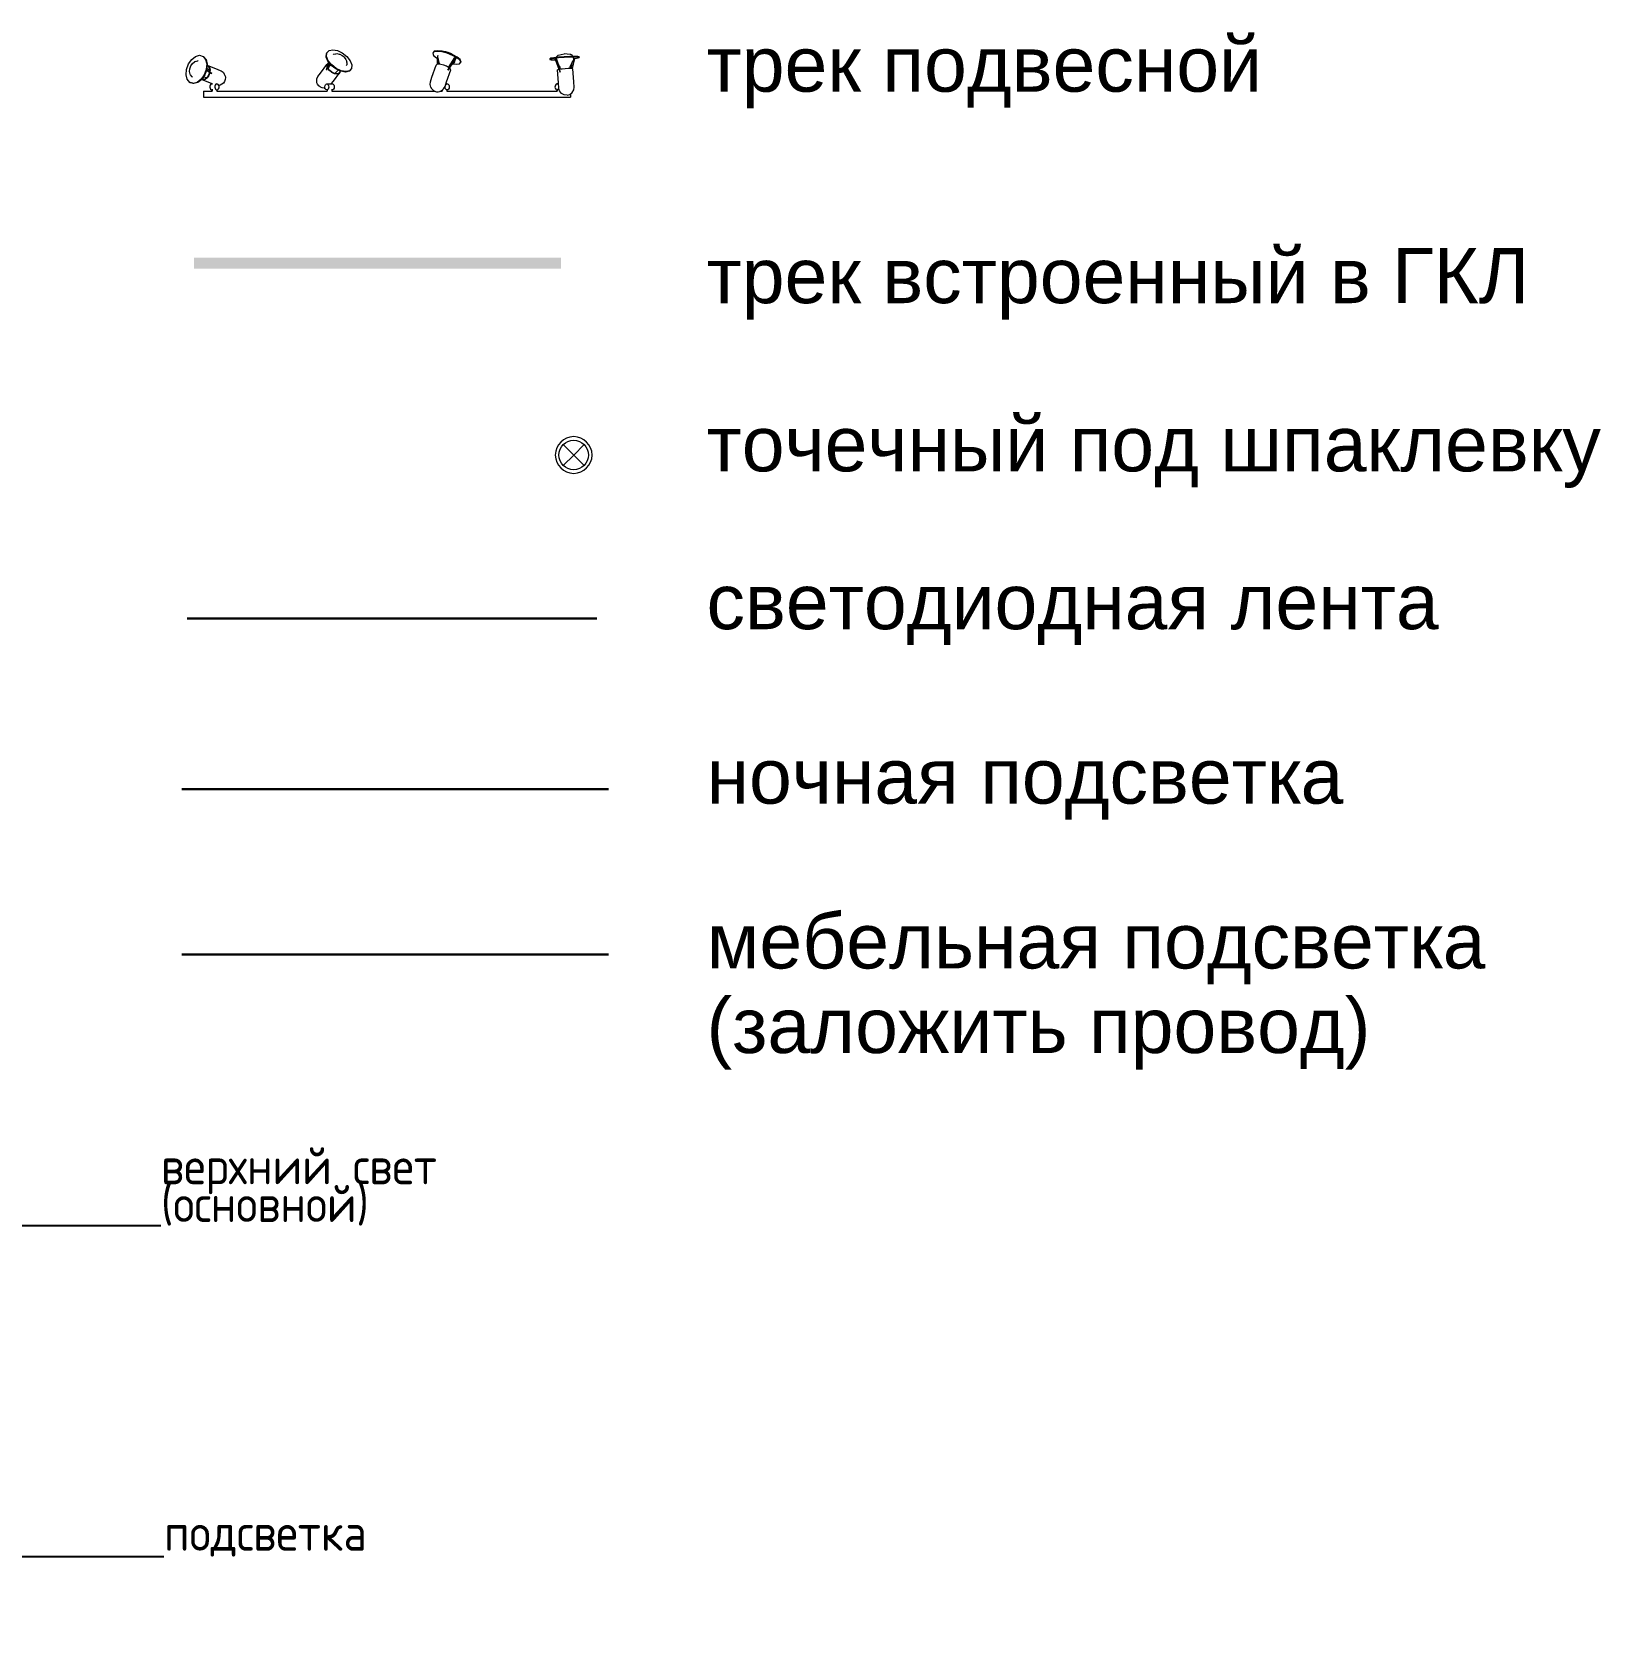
# Model space of a CAD drawing. Header units: millimetres. Extents: x 2336463 to 2579121, y 595385 to 778077.
# Drawn here: x 2383941 to 2388213, y 704424 to 708820 of the extents above; entities that cross this region are included whole.
import ezdxf

# ---------------------------------------------------------------- set-up
doc = ezdxf.new("R2010")
doc.units = ezdxf.units.MM
doc.header["$MEASUREMENT"] = 0
doc.layers.add('MEP - Электрооборудование.ЭО_Ном._пера__1', color=7, linetype='Continuous', lineweight=13)
doc.layers.add('MEP - Электрооборудование.ЭО_Ном._пера__101', color=252, linetype='Continuous', lineweight=5)
for name, color, linetype, lineweight, true_color in [('MEP - Электрооборудование.ЭО_Ном._пера__24', 7, 'Continuous', 30, 0x029e21), ('MEP - Электрооборудование.ЭО_Ном._пера__35', 7, 'Continuous', 30, 0x2731ed), ('MEP - Электрооборудование.ЭО_Ном._пера__55', 7, 'Continuous', 30, 0xff0909), ('MEP - Электрооборудование.ЭО_Ном._пера__58', 7, 'Continuous', 5, 0xdf0000)]:
    doc.layers.add(name, color=color, linetype=linetype, lineweight=lineweight, true_color=true_color)
doc.styles.add('СГЕНЕРИР_СТИЛЬ_1', font='arial.ttf')
doc.styles.add('СГЕНЕРИР_СТИЛЬ_3', font='isocp.shx')
doc.linetypes.add('Сварной шов', pattern='A,0,[2,Р”РёР·Р°Р№РЅ РїСЂРѕРµРєС‚ СЂР°Р±РѕС‡РёР№1.Shx,S=0.079365,R=0,X=0,Y=0],-17,0', length=17)
doc.dimstyles.new('СГЕНЕРИР_СТИЛЬ__11', dxfattribs={"dimtxt": 0.18, "dimasz": 91.2, "dimexe": 0.18, "dimexo": 0.0625, "dimgap": 0, "dimtad": 0, "dimtih": 1, "dimtoh": 1, "dimdec": 4, "dimzin": 0, "dimdsep": 46, "dimcen": 0.09, "dimadec": 0, "dimazin": 0, "dimtfac": 1, "dimtdec": 4, "dimtmove": 0, "dimatfit": 3, "dimldrblk": 'ARROWHEAD_11', "dimfxl": 0, "dimtolj": 1, "dimtzin": 0, "dimarcsym": 0})

# ---------------------------------------------------------------- blocks, each defined once
blk = doc.blocks.new('Набор Источников Света Настенный 25_6')
at = {"layer": 'MEP - Электрооборудование.ЭО_Ном._пера__58', "color": 12, "linetype": 'Continuous', "lineweight": 5, "true_color": 0xdf0000}
for p, q in [((500, 0), (-500, 0)), ((500, -8), (500, 0)), ((-508.7, -19.6), (-509.8, -27.7)), ((-509.8, -27.7), (-508.8, -41.6)), ((-508.8, -41.6), (-506.4, -77.3)), ((-504.6, -12.5), (-508.7, -19.6)), ((-498.2, -7.5), (-504.6, -12.5)), ((-500, -8), (-500, 0)), ((-500, -8.9), (-500, -8)), ((-497.6, -7.2), (-498.2, -7.5)), ((-490.2, -5.3), (-497.6, -7.2)), ((-490.2, -5.3), (-482.8, -6.2)), ((-482.1, -6.4), (-482.8, -6.2)), ((-482.1, -6.4), (-475, -10.4)), ((-475, -10.4), (-470, -16.9)), ((-470, -16.9), (-467.9, -24.8)), ((-467.1, -22.9), (-467.9, -25.1)), ((-467.9, -24.8), (-466.9, -38.7)), ((-467.4, -32.3), (-466.3, -34.2)), ((-465.4, -20.9), (-467.1, -22.9)), ((-467.1, -36), (-462.2, -36)), ((-466.9, -38.7), (-464.5, -74.4)), ((-466.3, -34.2), (-464.4, -35.7)), ((-466, -20), (-463.3, -20)), ((-463.3, -20), (-465.4, -20.9)), ((-464.4, -35.7), (-462.2, -36)), ((-163.1, -16), (-463.6, -16)), ((-463.6, -20), (-463.6, -16)), ((-461.2, -20.3), (-463.3, -20)), ((-462.2, -36), (-460.2, -35.1)), ((-459.3, -21.8), (-461.2, -20.3)), ((-460.2, -35.1), (-458.5, -33.1)), ((-457.9, -24.2), (-459.3, -21.8)), ((-458.5, -33.1), (-457.5, -30.3)), ((-457.3, -27.2), (-457.9, -24.2)), ((-457.5, -30.3), (-457.3, -27.2)), ((-162.3, -41.9), (-173.4, -74.2)), ((-169.4, -27.6), (-168.8, -24.5)), ((-169.1, -30.6), (-169.4, -27.6)), ((-167.9, -33.3), (-169.1, -30.6)), ((-168.8, -24.5), (-167.5, -22)), ((-166.1, -35.2), (-167.9, -33.3)), ((-167.5, -22), (-165.5, -20.4)), ((-164, -36), (-166.1, -35.2)), ((-165.5, -20.4), (-163.3, -20)), ((-161.8, -35.6), (-164, -36)), ((-164, -36), (-160.2, -36)), ((-163.3, -20), (-161.2, -20.8)), ((-163.3, -20), (-160.8, -20)), ((-163.1, -20), (-163.1, -16)), ((-157.9, -29.3), (-162.3, -41.9)), ((-159.8, -34), (-161.8, -35.6)), ((-161.2, -20.8), (-159.4, -22.7)), ((-159, -32.4), (-159.8, -34)), ((-159.4, -22.7), (-158.3, -25.4)), ((-158.3, -25.4), (-157.9, -28.4)), ((-157.9, -28.4), (-158.3, -30.4)), ((-153.9, -22.5), (-157.9, -29.3)), ((-152.2, -20.7), (-153.9, -22.5)), ((-146.2, -16.4), (-152.2, -20.7)), ((-144.2, -16), (-150.3, -16)), ((-150.3, -19.3), (-150.3, -16)), ((-138.9, -15), (-146.2, -16.4)), ((-137.1, -14.7), (-138.9, -15)), ((-134.6, -15), (-137.1, -14.7)), ((-131.6, -15.8), (-134.6, -15)), ((-128.7, -16.9), (-131.6, -15.8)), ((150.3, -16), (-131, -16)), ((-126.3, -18.2), (-128.7, -16.9)), ((-124.8, -19.6), (-126.3, -18.2)), ((-124.8, -19.6), (-120.1, -24.8)), ((-118, -42.1), (-122.4, -54.8)), ((-119.3, -26.9), (-120.1, -24.8)), ((-119.3, -26.9), (-117.1, -34.4)), ((-117.1, -34.4), (-118, -42.1)), ((146.2, -43.4), (128.3, -67.2)), ((143.9, -27.5), (144.4, -24.5)), ((144.2, -30.6), (143.9, -27.5)), ((145.2, -33.3), (144.2, -30.6)), ((144.4, -24.5), (145.7, -22)), ((146.9, -35.2), (145.2, -33.3)), ((145.7, -22), (147.5, -20.4)), ((151.8, -36), (146.2, -43.4)), ((148.9, -36), (146.9, -35.2)), ((147.5, -20.4), (149.5, -20)), ((163.8, -36), (148.9, -36)), ((150.3, -20), (149.5, -20)), ((150.3, -21.4), (150.3, -16)), ((158.8, -27.5), (159.3, -24.5)), ((159, -30.6), (158.8, -27.5)), ((160.1, -33.3), (159, -30.6)), ((159.3, -24.5), (160.5, -22)), ((161.8, -35.2), (160.1, -33.3)), ((160.5, -22), (162.3, -20.4)), ((164.4, -20), (161.6, -20)), ((163.8, -36), (161.8, -35.2)), ((162.3, -20.4), (164.4, -20)), ((463.6, -16), (163.1, -16)), ((163.1, -20), (163.1, -16)), ((165.9, -35.6), (163.8, -36)), ((164.4, -20), (166.4, -20.8)), ((167.7, -34), (165.9, -35.6)), ((166.4, -20.8), (168.1, -22.7)), ((168.9, -31.5), (167.7, -34)), ((168.1, -22.7), (169.2, -25.4)), ((171.6, -24.2), (168.9, -24.8)), ((169.4, -28.5), (168.9, -31.5)), ((169.2, -25.4), (169.4, -28.5)), ((171.6, -24.2), (176.4, -25)), ((176.4, -25), (181.4, -27.4)), ((182.2, -28), (181.4, -27.4)), ((182.2, -28), (184.7, -29.9)), ((184.7, -29.9), (185.9, -31)), ((185.9, -31), (189.3, -35.3)), ((189.3, -35.3), (191, -39.5)), ((191, -39.5), (191.5, -45.3)), ((440.7, -48.3), (442.6, -42.8)), ((442.6, -42.8), (445.8, -38.2)), ((445.8, -38.2), (449.7, -35.1)), ((449.7, -35.1), (454.3, -33.1)), ((454.3, -33.1), (458.2, -32)), ((457.6, -25.7), (457.4, -28.8)), ((457.4, -28.8), (458.1, -31.8)), ((458.7, -23), (457.6, -25.7)), ((458.1, -31.8), (459.6, -34.2)), ((460.5, -21), (458.7, -23)), ((459.6, -34.2), (461.6, -35.7)), ((462.7, -20), (460.5, -21)), ((461.6, -35.7), (463.9, -36)), ((465, -20.3), (462.7, -20)), ((465.2, -20), (462.7, -20)), ((463.6, -20), (463.6, -16)), ((463.9, -36), (466.1, -35)), ((465.6, -36), (463.9, -36)), ((467, -21.8), (465, -20.3)), ((466.1, -35), (467.9, -33)), ((468.5, -24.2), (467, -21.8)), ((467.9, -33), (469, -30.3)), ((469.2, -27.2), (468.5, -24.2)), ((469, -30.3), (469.2, -27.2)), ((477.3, -36), (475.6, -36)), ((475.7, -36), (480.6, -37.9)), ((500, -16), (476.4, -16)), ((476.4, -21.6), (476.4, -16)), ((478.4, -20.3), (476.4, -20.1)), ((477.3, -36), (479.5, -35)), ((480.4, -21.8), (478.4, -20.3)), ((479.5, -35), (481.3, -33)), ((481.9, -24.2), (480.4, -21.8)), ((480.6, -37.9), (505.1, -47.8)), ((481.3, -33), (482.4, -30.3)), ((482.6, -27.2), (481.9, -24.2)), ((482.4, -30.3), (482.6, -27.2)), ((500, -11.1), (500, -8)), ((500, -13.7), (500, -11.1)), ((500, -15.4), (500, -13.7)), ((500, -16), (500, -15.4)), ((504.7, -48.1), (515.2, -39.8)), ((506.1, -48.7), (516.7, -40.4)), ((515.2, -39.8), (526.1, -36.9)), ((516.7, -40.4), (527.6, -37.4)), ((526.1, -36.9), (535.7, -39.8)), ((527.6, -37.4), (537.2, -40.4)), ((537.2, -40.4), (535.7, -39.8)), ((537.2, -40.4), (544, -48.7)), ((-510.5, -105.4), (-504, -77.8)), ((-506.4, -77.3), (-506.4, -77.4)), ((-506.4, -77.4), (-504.6, -77.8)), ((-501.4, -77.9), (-505.3, -96.4)), ((-504.6, -77.8), (-499.9, -78)), ((-500.7, -77.9), (-504.3, -95)), ((-498.5, -83.2), (-504.2, -94.8)), ((-499.9, -78), (-493, -77.8)), ((-498.2, -77.9), (-498.5, -83.2)), ((-493, -77.8), (-485, -77.4)), ((-485, -77.4), (-477, -76.7)), ((-477, -76.7), (-471.1, -76)), ((-472.6, -76.2), (-471.5, -81.3)), ((-457.8, -105.4), (-471.7, -68.2)), ((-471.5, -81.3), (-467.3, -87.7)), ((-471.3, -76), (-461.1, -105.4)), ((-457.1, -105.3), (-470.8, -68.6)), ((-468.2, -75.5), (-465.9, -75.1)), ((-465.9, -75.1), (-464.5, -74.5)), ((-464.5, -74.4), (-464.5, -74.5)), ((-188.1, -107.2), (-165.8, -74)), ((-187.5, -107.7), (-164.9, -74)), ((-167.2, -81.2), (-184.2, -107.7)), ((-174.9, -87.5), (-176.2, -88.6)), ((-173.4, -74.2), (-172.2, -77.2)), ((-173.4, -74.2), (-173.4, -74.2)), ((-172.2, -77.2), (-169.5, -79.5)), ((-167.3, -81.1), (-161.8, -84.2)), ((-161.8, -84.2), (-154.3, -87.1)), ((-154.3, -87.1), (-146.6, -89.1)), ((-135.3, -89.1), (-133.5, -87.1)), ((-122.4, -54.8), (-133.5, -87)), ((-133.5, -87), (-133.5, -87.1)), ((95.9, -87.9), (96.6, -78.2)), ((100.5, -99.3), (95.9, -87.9)), ((96.6, -78.2), (102.4, -71.7)), ((96.6, -78.2), (97.6, -76.9)), ((97.6, -76.9), (103.4, -70.4)), ((102.4, -71.7), (112.4, -69.5)), ((103.4, -70.4), (113.4, -68.1)), ((110.1, -86.7), (109.5, -88.4)), ((112.4, -69.5), (125.1, -71.7)), ((113.4, -68.1), (126.1, -70.4)), ((125.1, -71.7), (138.6, -78.2)), ((126.1, -70.4), (139.6, -76.9)), ((128, -71.3), (128.3, -67.3)), ((128.3, -67.3), (131.3, -63.9)), ((128.3, -67.2), (128.3, -67.3)), ((128.9, -71.7), (129.2, -67.8)), ((129.2, -67.8), (132, -64.6)), ((131.3, -63.9), (136.6, -62.7)), ((132, -64.6), (137, -63.5)), ((133.3, -73.3), (132.5, -73.5)), ((142.3, -64.4), (133.3, -73.3)), ((136.6, -62.7), (143.3, -63.9)), ((137, -63.5), (143.4, -64.6)), ((138.6, -78.2), (150.8, -87.9)), ((139.6, -76.9), (151.8, -86.6)), ((143.3, -63.9), (150.3, -67.3)), ((143.4, -64.6), (150.1, -67.8)), ((150.1, -67.8), (156.2, -72.7)), ((150.3, -67.3), (156.8, -72.4)), ((150.8, -87.9), (159.9, -99.3)), ((151.8, -86.6), (160.9, -98)), ((160.4, -77.9), (154.3, -89.4)), ((154.3, -86.5), (154.3, -89.7)), ((156.2, -72.7), (160.7, -78.4)), ((161.2, -78.4), (156.6, -92.6)), ((156.8, -72.4), (161.5, -78.4)), ((159, -95.6), (165.2, -73.5)), ((159.5, -96.2), (165.7, -73.9)), ((160.7, -78.4), (161, -79)), ((163, -84.1), (162.7, -88.9)), ((162.9, -83.9), (163, -84.1)), ((163.3, -82.7), (163.9, -84.4)), ((181.5, -65.6), (163.6, -89.4)), ((163.9, -84.4), (163.6, -89.4)), ((188.5, -56.2), (181.5, -65.6)), ((191.2, -50), (188.5, -56.2)), ((191.5, -45.3), (191.2, -50)), ((440.2, -53.7), (440.7, -48.3)), ((441.3, -58.3), (440.2, -53.7)), ((441.3, -58.3), (443.4, -63.4)), ((446.7, -67.4), (443.4, -63.4)), ((446.7, -67.4), (451.7, -71.1)), ((451.7, -71.1), (461.6, -75.1)), ((461.6, -75.1), (487.1, -85.3)), ((491, -74.8), (476.9, -65.5)), ((491.3, -73.9), (477.4, -64.7)), ((482, -74.5), (482.4, -69.1)), ((483.6, -81), (482, -74.5)), ((482.6, -66.8), (485.4, -59.1)), ((482.7, -74.1), (483.1, -69.6)), ((484.2, -80.3), (482.7, -74.1)), ((482.8, -73.1), (490.6, -77.9)), ((482.9, -66.8), (491.9, -72.4)), ((483.3, -66.8), (485.9, -59.5)), ((483.3, -67), (483.3, -66.8)), ((487.2, -85.4), (483.6, -81)), ((487.6, -84.4), (484.2, -80.3)), ((485.4, -59.1), (489.9, -52.5)), ((485.9, -59.5), (490.2, -53.3)), ((487.1, -85.3), (487.2, -85.4)), ((490, -86.2), (487.2, -85.4)), ((490, -85.2), (487.6, -84.4)), ((489.7, -89.9), (490.9, -75.2)), ((489.9, -52.5), (495.4, -48.2)), ((490.2, -53.3), (495.5, -49.1)), ((490.9, -52.7), (500.1, -54.8)), ((490.9, -75.2), (496.1, -60.5)), ((491.1, -90.4), (492.3, -75.8)), ((492.3, -75.8), (497.6, -61.1)), ((495.4, -48.2), (501.1, -46.6)), ((495.5, -49.1), (500.9, -47.7)), ((496.1, -60.5), (504.7, -48.1)), ((497.6, -61.1), (506.1, -48.7)), ((500.9, -47.7), (504.3, -48.7)), ((501.1, -46.6), (505, -47.8)), ((534.2, -85), (529.7, -91.6)), ((529.9, -54.6), (531.1, -55.7)), ((531.1, -55.7), (535.1, -60.5)), ((537, -77.3), (534.2, -85)), ((535.1, -60.5), (536, -63)), ((536, -63), (537.7, -69.6)), ((537.7, -69.6), (537, -77.3)), ((545.9, -75.8), (540.6, -90.4)), ((544, -48.7), (547.1, -61.1)), ((547.1, -61.1), (545.9, -75.8)), ((-520.7, -106.8), (-523.4, -108)), ((-523.4, -108), (-520, -108.9)), ((-523.2, -110), (-523.4, -108)), ((-523.2, -110), (-519.8, -110.9)), ((-512.3, -105.3), (-520.7, -106.8)), ((-520, -108.9), (-511, -109.2)), ((-519.8, -110.9), (-510.9, -111.2)), ((-510.4, -105), (-512.3, -105.3)), ((-511, -109.2), (-497.9, -108.9)), ((-510.9, -111.2), (-497.7, -110.9)), ((-508, -105.4), (-510.5, -105.4)), ((-507.4, -99.5), (-508.3, -103.2)), ((-508.3, -103.2), (-507.9, -107)), ((-504.2, -94.8), (-507.4, -99.5)), ((-506.4, -111.1), (-504, -114.1)), ((-504, -114.1), (-500.5, -116.2)), ((-500.5, -116.2), (-499, -116.6)), ((-499, -116.6), (-482.6, -117.7)), ((-497.9, -108.9), (-482.5, -108)), ((-497.7, -110.9), (-482.4, -110)), ((-466.3, -114.3), (-482.6, -117.7)), ((-482.5, -108), (-467.3, -106.8)), ((-482.4, -110), (-467.2, -108.7)), ((-467.3, -106.8), (-454.6, -105.3)), ((-467.2, -108.7), (-454.5, -107.3)), ((-466.3, -114.3), (-465.1, -113.8)), ((-462, -111.2), (-465.1, -113.8)), ((-460, -107.9), (-462, -111.2)), ((-461.1, -105.4), (-457.8, -105.4)), ((-455.9, -101.4), (-458.6, -101.4)), ((-457.1, -105.3), (-457.8, -105.4)), ((-447, -101.7), (-455.9, -101.4)), ((-454.6, -105.3), (-446.3, -103.8)), ((-454.5, -107.3), (-446.1, -105.8)), ((-443.6, -102.5), (-447, -101.7)), ((-446.3, -103.8), (-443.6, -102.5)), ((-446.1, -105.8), (-443.4, -104.5)), ((-443.4, -104.5), (-443.6, -102.5)), ((-201.2, -96.8), (-200.6, -95)), ((-201.2, -96.8), (-198.9, -102.4)), ((-197.1, -91.2), (-200.6, -95)), ((-200.6, -95), (-198.3, -100.6)), ((-198.9, -102.4), (-191.2, -109)), ((-198.3, -100.6), (-190.6, -107.2)), ((-188.4, -89.9), (-197.1, -91.2)), ((-191.2, -109), (-179.2, -115.7)), ((-190.6, -107.2), (-178.6, -113.9)), ((-180, -90.8), (-188.4, -89.9)), ((-188.1, -107.2), (-187.5, -107.7)), ((-184.2, -107.7), (-187.5, -107.7)), ((-184.8, -96.3), (-185.8, -99.7)), ((-182.6, -93.3), (-184.8, -96.3)), ((-180.6, -91.1), (-182.6, -93.3)), ((-176.2, -88.6), (-180.6, -91.1)), ((-179.2, -115.7), (-164.8, -121.3)), ((-178.6, -113.9), (-164.2, -119.5)), ((-177.5, -116.4), (-172.7, -119)), ((-172.7, -119), (-166.3, -121.5)), ((-166.3, -121.5), (-159.8, -123.2)), ((-164.8, -121.3), (-150.1, -125.1)), ((-164.2, -119.5), (-149.5, -123.3)), ((-159.8, -123.2), (-156.1, -123.6)), ((-150.1, -125.1), (-137.4, -126.4)), ((-149.5, -123.3), (-136.8, -124.6)), ((-146.6, -89.1), (-139.9, -89.8)), ((-142.4, -89.5), (-142.6, -90.5)), ((-142.6, -90.5), (-139.9, -102.7)), ((-139.5, -89.7), (-140.1, -102.1)), ((-139.9, -89.8), (-135.3, -89.1)), ((-139.9, -102.7), (-137.9, -107.7)), ((-138.8, -89.6), (-139.5, -103.8)), ((-138.1, -111.4), (-139.4, -114.7)), ((-137.9, -107.7), (-138.1, -111.4)), ((-137.9, -107.7), (-136.4, -107.7)), ((-137.4, -126.4), (-128.7, -125.1)), ((-136.8, -124.6), (-128.1, -123.3)), ((-136.4, -107.7), (-136.1, -89.2)), ((-134.6, -107.2), (-136.4, -106.3)), ((-126.9, -113.9), (-134.6, -107.2)), ((-128.7, -125.1), (-125.2, -121.3)), ((-128.1, -123.3), (-124.6, -119.5)), ((-124.6, -119.5), (-126.9, -113.9)), ((-125.2, -121.3), (-124.6, -119.5)), ((109.5, -110.7), (100.5, -99.3)), ((109.1, -94), (109.5, -88.4)), ((109.1, -94), (109.5, -96.9)), ((111.9, -102.9), (109.5, -96.9)), ((121.8, -120.4), (109.5, -110.7)), ((116.6, -108.9), (111.9, -102.9)), ((116.6, -108.9), (117.1, -109.6)), ((122.6, -113.9), (117.1, -109.6)), ((135.3, -126.9), (121.8, -120.4)), ((128.6, -116.7), (122.6, -113.9)), ((130.2, -117.4), (128.6, -116.7)), ((136.9, -118.6), (130.2, -117.4)), ((148, -129.2), (135.3, -126.9)), ((139.6, -118.1), (136.9, -118.6)), ((145.4, -116.8), (139.6, -118.1)), ((146.8, -115.8), (145.4, -116.8)), ((158, -126.9), (148, -129.2)), ((163.8, -120.4), (158, -126.9)), ((159.9, -99.3), (164.5, -110.7)), ((160.5, -92.8), (160.4, -92.9)), ((163.6, -89.4), (160.5, -92.8)), ((160.9, -98), (165.5, -109.4)), ((162.7, -88.9), (161, -90.8)), ((163.6, -89.4), (163.6, -89.4)), ((164.5, -110.7), (163.8, -120.4)), ((163.8, -120.4), (164.8, -119.1)), ((165.5, -109.4), (164.8, -119.1)), ((492.7, -102.3), (489.7, -89.9)), ((494.1, -102.9), (491.1, -90.4)), ((499.6, -110.6), (492.7, -102.3)), ((501, -111.2), (494.1, -102.9)), ((501, -111.2), (499.6, -110.6)), ((510.6, -114.1), (501, -111.2)), ((521.5, -111.2), (510.6, -114.1)), ((514, -98.7), (515.6, -98.8)), ((522, -97.1), (515.6, -98.8)), ((532, -102.9), (521.5, -111.2)), ((522, -97.1), (524.2, -96)), ((529.7, -91.6), (524.2, -96)), ((540.6, -90.4), (532, -102.9))]:
    blk.add_line(p, q, dxfattribs=at)
blk = doc.blocks.new('Встраиваемый Точечный Светильник 25')
at = {"layer": 'MEP - Электрооборудование.ЭО_Ном._пера__58', "color": 12, "linetype": 'Continuous', "lineweight": 5, "true_color": 0xdf0000}
for q in [(-28.3, 28.3), (-28.3, -28.3), (28.3, 28.3), (28.3, -28.3)]:
    blk.add_line((0, 0), q, dxfattribs=at)
at = {"layer": 'MEP - Электрооборудование.ЭО_Ном._пера__58', "color": 12, "linetype": 'Continuous', "lineweight": 5, "true_color": 0xdf0000, "flags": 128}
blk.add_lwpolyline([(50, 0, 1), (-50, 0, 1)], format="xyb", close=True, dxfattribs=at)
at = {"layer": 'MEP - Электрооборудование.ЭО_Ном._пера__58', "color": 12, "linetype": 'Continuous', "lineweight": 5, "true_color": 0xdf0000}
blk.add_circle((0, 0), 40, dxfattribs=at)
blk = doc.blocks.new('ARROWHEAD_11')
at = {"color": 0, "linetype": 'Continuous', "lineweight": 0}
blk.add_line((0, 0), (-1, 0), dxfattribs=at)
at = {"color": 0, "linetype": 'Continuous', "lineweight": 0, "const_width": 0.25, "flags": 128}
blk.add_lwpolyline([(-0.125, 0, 1), (0.125, 0, 1)], format="xyb", close=True, dxfattribs=at)

msp = doc.modelspace()

# ---------------------------------------------------------------- hatches: boundary and pattern name
at = {"layer": 'MEP - Электрооборудование.ЭО_Ном._пера__58', "linetype": 'Continuous', "lineweight": 5, "true_color": 0xdf0000}
msp.add_hatch(color=12, dxfattribs=at).paths.add_polyline_path([(2384381.4, 708206.3), (2385381.4, 708206.3), (2385381.4, 708176.3), (2384381.4, 708176.3)])

# ---------------------------------------------------------------- linework, layer by layer
at = {"layer": 'MEP - Электрооборудование.ЭО_Ном._пера__24', "color": 104, "linetype": 'Сварной шов', "lineweight": 30, "true_color": 0x029e21}
msp.add_line((2384348.9, 706309.3), (2385510.3, 706309.3), dxfattribs=at)
at = {"layer": 'MEP - Электрооборудование.ЭО_Ном._пера__35', "color": 160, "linetype": 'Сварной шов', "lineweight": 30, "true_color": 0x2731ed}
msp.add_line((2384348.9, 706758.9), (2385510.3, 706758.9), dxfattribs=at)
at = {"layer": 'MEP - Электрооборудование.ЭО_Ном._пера__55', "color": 1, "linetype": 'Сварной шов', "lineweight": 30, "true_color": 0xff0909}
msp.add_line((2384363.1, 707224.2), (2385478.5, 707224.2), dxfattribs=at)

# ---------------------------------------------------------------- block references
at = {"layer": 'MEP - Электрооборудование.ЭО_Ном._пера__58', "color": 12, "linetype": 'Continuous', "lineweight": 5, "true_color": 0xdf0000, "zscale": 1000}
for name, p, rotation in [('Набор Источников Света Настенный 25_6', (2384907.4, 708643.7), 180), ('Встраиваемый Точечный Светильник 25', (2385415.7, 707669.2), 90)]:
    msp.add_blockref(name, p, dxfattribs=dict(at, rotation=rotation))

# ---------------------------------------------------------------- texts
at = {"layer": 'MEP - Электрооборудование.ЭО_Ном._пера__1', "color": 7, "linetype": 'Continuous', "lineweight": 13}
for s, insert, char_height, attachment_point, style in [('\\A1;{\\pql;\\fArial|b0|i0|c204|p38;трек подвесной}', (2385777.5, 708808.6), 150, 1, 'СГЕНЕРИР_СТИЛЬ_1'), ('\\A1;{\\pql;\\fArial|b0|i0|c204|p38;трек \\fArial|b0|i0|c204|p38;встроенный в ГКЛ}', (2385777.5, 708232.7), 150, 1, 'СГЕНЕРИР_СТИЛЬ_1'), ('\\A1;{\\pql;\\fArial|b0|i0|c204|p38;т\\fArial|b0|i0|c204|p38;очечный под шпаклевку}', (2385777.5, 707774.6), 150, 1, 'СГЕНЕРИР_СТИЛЬ_1'), ('\\A1;{\\pql;\\fArial|b0|i0|c204|p38;светодиодная лента}', (2385777.5, 707344.8), 150, 1, 'СГЕНЕРИР_СТИЛЬ_1'), ('\\A1;{\\pql;\\fArial|b0|i0|c204|p38;ночная подсветка}', (2385777.5, 706869.7), 150, 1, 'СГЕНЕРИР_СТИЛЬ_1'), ('\\A1;{\\pql;\\Fisocp.shx;подсветка}', (2384299.9, 704669.1), 100, 7, 'СГЕНЕРИР_СТИЛЬ_3')]:
    msp.add_mtext(s, dxfattribs=dict(at, insert=insert, char_height=char_height, attachment_point=attachment_point, style=style))
for s, insert, char_height, attachment_point, line_spacing_factor, style in [('\\A1;{\\pql;\\fArial|b0|i0|c204|p38;мебельная\\fArial|b0|i0|c204|p38; подсветка\\P\\pql;\\fArial|b0|i0|c204|p38;(заложить провод)}', (2385777.5, 706420.8), 150, 1, 0.920898, 'СГЕНЕРИР_СТИЛЬ_1'), ('\\A1;{\\pql;\\Fisocp.shx;верхний свет \\P\\pql;\\Fisocp.shx;(основной)}', (2384291.7, 705570.4), 100, 7, 0.6172, 'СГЕНЕРИР_СТИЛЬ_3')]:
    msp.add_mtext(s, dxfattribs=dict(at, insert=insert, char_height=char_height, attachment_point=attachment_point, line_spacing_factor=line_spacing_factor, style=style))

# ---------------------------------------------------------------- leaders
at = {"layer": 'MEP - Электрооборудование.ЭО_Ном._пера__101', "color": 252, "linetype": 'Continuous', "lineweight": 5, "annotation_type": 0, "has_hookline": 1, "hookline_direction": 0}
for points, text_width in [([(2383025.4, 705619), (2383250.1, 705570.4), (2384291.7, 705570.4)], 908.5), ([(2382504.1, 704446.5), (2383192.6, 704669.1), (2384299.9, 704669.1)], 643.7)]:
    msp.add_leader(points, dimstyle='СГЕНЕРИР_СТИЛЬ__11', dxfattribs=dict(at, text_width=text_width))

doc.saveas('drawing.dxf')
